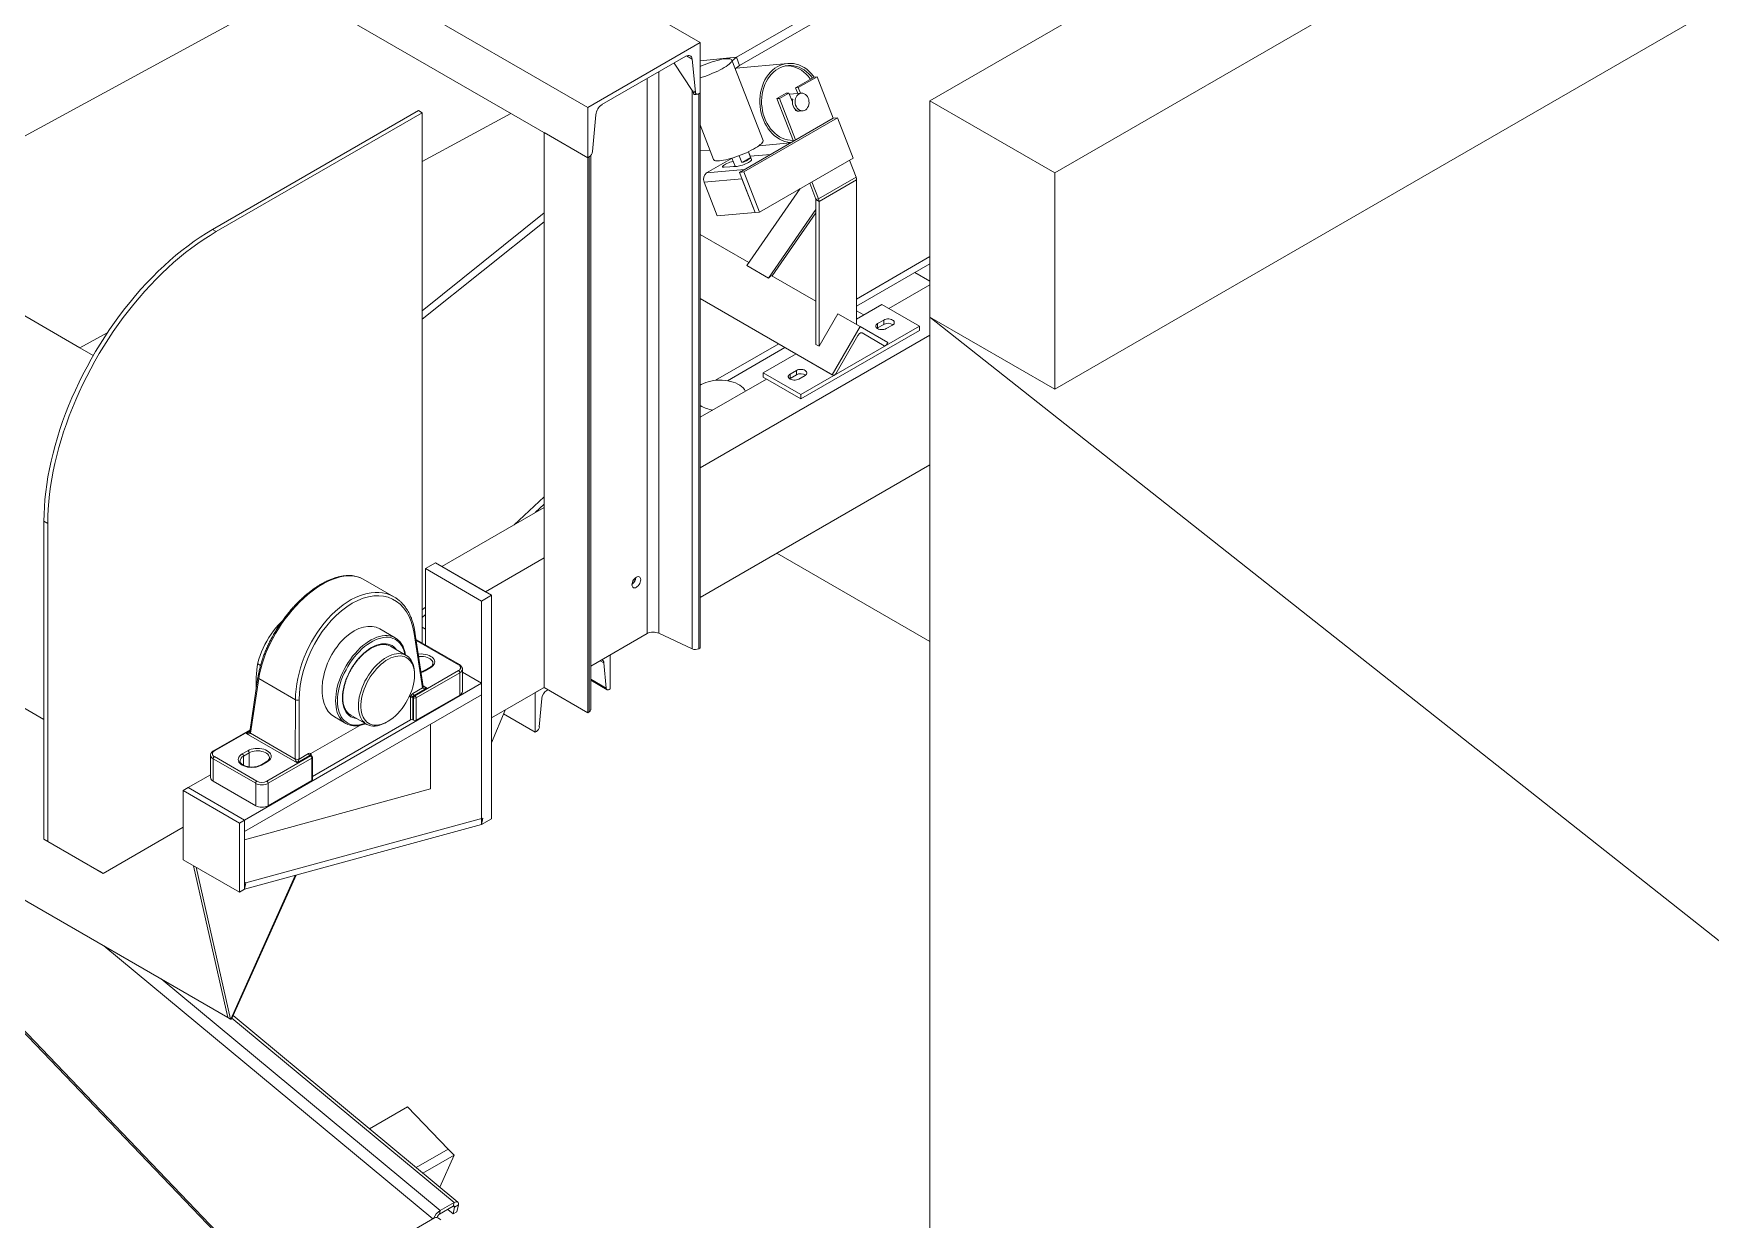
# Model space of a CAD drawing. Header units: millimetres. Extents: x 26816 to 90584, y 11074 to 56542.
# Drawn here: x 68131 to 70030, y 21509 to 22853 of the extents above; entities that cross this region are included whole.
import ezdxf

# ---------------------------------------------------------------- set-up
doc = ezdxf.new("R2010")
doc.units = ezdxf.units.MM
doc.layers.add('MAU_TÍM', color=4, linetype='Continuous', lineweight=25)
doc.layers.add('MAU_XAM', color=8, linetype='Continuous')
doc.layers.add('MAU_XANH', color=5, linetype='Continuous')

msp = doc.modelspace()

# ---------------------------------------------------------------- linework, layer by layer
at = {"layer": 'MAU_TÍM', "linetype": 'Continuous', "lineweight": 0}
for p, q in [((68927.3, 22826.3), (69871, 23371.1)), ((68930.6, 22817), (69871, 23359.9)), ((68062.2, 23318.5), (68886, 22842.9)), ((67935, 23245), (68758.7, 22769.4)), ((67885.4, 23216.4), (68758.7, 22712.3)), ((67939.2, 22638.1), (68427.1, 22903.7)), ((68758.7, 22769.4), (68886, 22842.9)), ((68869.9, 22827.3), (68774.8, 22772.5)), ((68870.6, 22827.7), (68876.9, 22824.1)), ((68886, 22842.9), (68886, 22785.8)), ((68839.2, 22809.6), (68839.2, 22173.6)), ((68856.6, 22819.6), (68877.1, 22788.6)), ((68880.5, 22786.6), (68876.9, 22824.1)), ((68927.3, 22826.3), (68886, 22822.2)), ((68927.3, 22826.2), (68886, 22822.2)), ((68957.2, 22732), (68921.8, 22823.1)), ((68927.3, 22826.2), (68922.2, 22822.1)), ((68925.7, 22813.1), (68930.6, 22817)), ((68985.1, 22819.2), (68926.9, 22814)), ((68927.3, 22826.3), (68930.6, 22817)), ((68930.6, 22817), (68927.3, 22826.2)), ((68930.6, 22817), (68930.6, 22817)), ((68930.6, 22817), (68930.6, 22817)), ((68825.9, 22801.9), (68825.9, 22173.2)), ((68994, 22791.6), (69015.2, 22803.8)), ((68994, 22791.6), (68997.1, 22791.8)), ((68996.5, 22785.1), (68994, 22791.6)), ((68997.1, 22791.8), (69018.3, 22804.1)), ((68999.6, 22785.4), (68997.1, 22791.8)), ((69015.2, 22803.8), (69018.3, 22804.1)), ((69018.3, 22804.1), (69036.6, 22757.1)), ((68877.1, 22788.6), (68877.1, 22155.9)), ((68877.1, 22788.6), (68880.5, 22786.6)), ((68877.9, 22786.7), (68881.7, 22784.6)), ((68886, 22785.8), (68884.4, 22784.8)), ((68884.4, 22784.8), (68884.4, 22156.1)), ((68886, 22785.8), (68886, 22157)), ((68972.8, 22779.3), (68983.4, 22785.4)), ((68972.8, 22779.3), (68975.9, 22779.6)), ((68972.8, 22779.3), (68991.5, 22731.1)), ((68975.9, 22779.6), (68986.5, 22785.7)), ((68975.9, 22779.6), (68994.1, 22732.6)), ((68983.4, 22785.4), (68986.5, 22785.7)), ((68986.5, 22785.7), (68990.4, 22775.6)), ((69000.5, 22785.4), (68987.1, 22784.2)), ((68989.2, 22778.7), (68990.8, 22778.9)), ((68567.1, 22765.8), (68333.8, 22631.1)), ((68571.3, 22763.3), (68338, 22628.6)), ((68571.3, 22763.3), (68567.1, 22765.8)), ((68571.3, 22162.2), (68571.3, 22763.3)), ((68571.3, 22708.1), (68671.5, 22762.6)), ((68758.7, 22712.3), (68758.7, 22769.4)), ((68767.8, 22761.1), (68764.2, 22719.5)), ((69036.6, 22757.1), (68930.5, 22695.8)), ((69041.4, 22757.5), (68935.4, 22696.3)), ((68993.5, 22767.5), (68994.1, 22766)), ((68995.9, 22765.9), (68994.6, 22765.7)), ((68998, 22765.1), (69002.3, 22765.5)), ((69041.4, 22757.5), (69036.6, 22757.1)), ((69059.1, 22711.9), (69041.4, 22757.5)), ((68709.2, 22740.9), (68758.7, 22712.3)), ((68709.2, 22740.9), (68709.2, 22112.1)), ((68886, 22749.5), (68901.2, 22710.3)), ((68760.3, 22713.2), (68758.7, 22712.3)), ((68760.3, 22713.2), (68760.3, 22084.5)), ((68762, 22086.7), (68762, 22714.5)), ((68886, 22720), (68897.1, 22721)), ((68933, 22706.8), (68930, 22714.7)), ((68965.8, 22716.2), (68936.1, 22699.1)), ((68940.6, 22719.1), (68943.1, 22712.6)), ((68944.2, 22710.2), (68940.7, 22719.2)), ((68942.6, 22714.2), (68965.8, 22716.2)), ((68952.5, 22725.9), (68988.2, 22729.1)), ((68758.7, 22712.3), (68758.7, 22083.5)), ((68922.1, 22711.9), (68893.3, 22695.3)), ((68893.3, 22695.3), (68936.1, 22699.1)), ((68913.2, 22701.5), (68925.8, 22702.6)), ((68922, 22712), (68925.5, 22702.9)), ((68935.4, 22696.3), (68930.5, 22695.8)), ((68930.5, 22695.8), (68948.2, 22650.3)), ((68933, 22706.8), (68943.1, 22712.6)), ((68935.4, 22696.3), (68953.1, 22650.7)), ((68953.1, 22650.7), (69059.1, 22711.9)), ((69055, 22709.5), (69062.5, 22690.2)), ((68890.4, 22684.7), (68933.3, 22688.5)), ((68890.4, 22684.7), (68905.3, 22646.4)), ((68933.3, 22688.5), (68948.2, 22650.3)), ((68938.7, 22590.2), (68999.4, 22677.4)), ((69010, 22683.5), (69017, 22665.4)), ((69012.6, 22685), (69020.1, 22665.7)), ((69020.1, 22665.7), (69062.5, 22690.2)), ((69063.1, 22687.4), (69020.6, 22662.9)), ((69063.1, 22687.4), (69063.1, 22523.3)), ((69017, 22665.4), (69020.1, 22665.7)), ((69017.1, 22664.9), (69020.6, 22662.9)), ((69017.1, 22664.9), (69017.1, 22500.9)), ((69020.6, 22662.9), (69020.6, 22498.8)), ((67939.2, 22638.1), (68183.6, 22497.1)), ((68709.2, 22650.1), (68571.3, 22538.8)), ((68571.3, 22529.3), (68709.2, 22639.7)), ((68905.3, 22646.4), (68948.2, 22650.3)), ((68953.1, 22650.7), (68948.2, 22650.3)), ((68963.2, 22576.1), (69017.1, 22653.7)), ((68967.4, 22578.5), (69017.1, 22650)), ((68338, 22628.6), (68333.8, 22631.1)), ((68886, 22625.5), (68941.2, 22593.7)), ((69063.1, 22552.3), (69146.2, 22600.3)), ((68963.2, 22576.1), (68938.7, 22590.2)), ((69063.1, 22544.2), (69146.2, 22592.2)), ((68966.5, 22579.1), (68963.2, 22576.1)), ((68966.5, 22579.1), (69017.1, 22549.9)), ((69146.2, 22568.5), (69099.6, 22541.6)), ((68886, 22552.8), (69035.5, 22466.5)), ((68886, 22552.8), (69036.5, 22465.9)), ((69091.8, 22546.1), (69063.1, 22529.5)), ((69091.8, 22546.1), (69134.2, 22521.6)), ((69020.6, 22498.8), (69041.9, 22535.6)), ((69041.9, 22535.6), (69067, 22521)), ((69093.9, 22528.5), (69086.8, 22524.4)), ((69086.8, 22519.5), (69086.8, 22524.4)), ((69093.9, 22523.6), (69086.8, 22519.5)), ((69093.9, 22523.6), (69093.9, 22528.5)), ((68183.6, 22497.1), (68214.5, 22513.9)), ((69146.2, 22511.4), (68886, 22361.2)), ((69134.2, 22521.6), (68999.9, 22444)), ((68999.9, 22439.1), (69134.2, 22516.7)), ((69035.5, 22466.5), (69067, 22521)), ((69064.5, 22510.9), (69039.5, 22467.6)), ((69067, 22521), (69098.5, 22502.9)), ((69069.4, 22513.9), (69094.5, 22499.4)), ((69094.5, 22499.4), (69069.5, 22513.8)), ((69086.8, 22519.5), (69086.2, 22519.1)), ((69096.7, 22518.7), (69103.8, 22522.8)), ((69134.2, 22516.7), (69134.2, 22521.6)), ((68198.7, 22488.4), (68183.6, 22497.1)), ((68903.4, 22460.2), (68974.9, 22501.5)), ((68916.8, 22459.7), (68982, 22497.4)), ((68994.7, 22490), (68957.4, 22468.5)), ((69017.1, 22500.9), (69020.6, 22498.8)), ((69098.5, 22502.9), (69097.5, 22501.1)), ((68957.4, 22468.5), (68957.4, 22463.6)), ((68957.4, 22468.5), (68999.9, 22444)), ((68994.9, 22471.4), (68987.8, 22467.3)), ((68987.8, 22462.4), (68987.8, 22467.3)), ((68994.9, 22466.5), (68987.8, 22462.4)), ((68994.9, 22466.5), (68994.9, 22471.4)), ((69036.5, 22465.9), (69035.5, 22466.5)), ((68961, 22461.6), (68886, 22418.3)), ((68886, 22454.6), (68887.2, 22455.3)), ((68957.4, 22463.6), (68999.9, 22439.1)), ((68987.8, 22462.4), (68987.2, 22462)), ((68997.7, 22461.6), (69004.8, 22465.7)), ((68999.9, 22444), (68999.9, 22439.1)), ((67627.2, 22373.6), (68142.8, 22075.9)), ((69146.2, 22364.4), (68886, 22214.2)), ((68709.2, 22316.2), (68593.3, 22249.3)), ((68675.2, 22296.6), (68709.2, 22328.3)), ((68699.3, 22310.5), (68709.2, 22319.7)), ((68147.1, 22297.9), (68142.8, 22300.4)), ((68142.8, 22300.4), (68142.8, 21940.3)), ((68147.1, 22297.9), (68147.1, 21937.8)), ((68709.2, 22259.1), (68642.8, 22220.7)), ((68574.9, 22246.9), (68586.2, 22253.4)), ((68574.9, 22246.9), (68638.5, 22210.1)), ((68574.9, 22160.2), (68574.9, 22246.9)), ((68586.2, 22253.4), (68649.8, 22216.6)), ((68593.3, 22249.3), (68642.8, 22220.7)), ((68539.2, 22214.8), (68504.5, 22234.9)), ((68571.3, 22200), (68574.9, 22203.3)), ((68638.5, 22210.1), (68649.8, 22216.6)), ((68638.5, 22210.1), (68638.5, 21957)), ((68649.8, 22216.6), (68649.8, 21963.5)), ((68571.3, 22191.5), (68574.9, 22194.7)), ((67594.1, 22175.4), (68351.1, 21738.4)), ((68540.7, 22168.4), (68523.2, 22178.5)), ((68571.5, 22111.8), (68562.2, 22173.4)), ((68572.3, 22113.3), (68563, 22174.9)), ((68612.4, 22137.9), (68564.5, 22165.5)), ((68613.4, 22138), (68565.3, 22165.7)), ((68571.3, 22180.3), (68574.9, 22178.3)), ((68762, 22136.3), (68825.9, 22173.2)), ((68839.2, 22173.6), (68877.1, 22155.9)), ((68553.2, 22148.5), (68535.2, 22158.9)), ((68784.2, 22149.1), (68784.2, 22110.5)), ((68884.4, 22156.1), (68886, 22157)), ((68385, 22138.8), (68388.1, 22137)), ((68562.5, 22126.2), (68562.5, 22127.9)), ((68562.9, 22102.7), (68612.4, 22131.3)), ((68613.8, 22128.9), (68564.3, 22100.3)), ((68579.9, 22134.9), (68573.5, 22131.2)), ((68580.9, 22134.8), (68574.5, 22131.1)), ((68613.8, 22103.6), (68613.8, 22128.9)), ((68616.7, 22107.6), (68616.7, 22133)), ((68616.7, 22129.6), (68638.5, 22117)), ((68772.8, 22142.5), (68776.9, 22140.2)), ((68779.7, 22111.2), (68776.9, 22140.2)), ((68369.8, 21961.9), (68638.5, 22117)), ((68385.2, 22123.7), (68375.9, 22061.8)), ((68386.1, 22122.2), (68376.8, 22060.4)), ((68383.3, 22110.8), (68383.3, 22124)), ((68386.1, 22122.2), (68427.7, 22098.2)), ((68560.6, 22105.5), (68571.5, 22111.8)), ((68576.4, 22111.5), (68562, 22103.2)), ((68572.2, 22113.9), (68576.4, 22111.5)), ((68638.5, 22117), (68638.5, 22104)), ((68709.2, 22112.1), (68649.8, 22077.8)), ((68699.3, 22106.4), (68709.2, 22112.1)), ((68699.3, 22061.5), (68699.3, 22106.4)), ((68709.2, 22112.1), (68758.7, 22083.5)), ((68713.7, 22109.6), (68712.2, 22108.7)), ((68762, 22121.4), (68779.7, 22111.2)), ((68762, 22120.3), (68780.6, 22109.5)), ((68784.2, 22110.5), (68782.9, 22109.7)), ((68369.8, 21948.8), (68638.5, 22104)), ((68427.5, 22031.1), (68427.7, 22098.2)), ((68431.9, 22098.2), (68431.7, 22031.1)), ((68558.3, 22102.6), (68556.3, 22101.4)), ((68557.9, 22075.4), (68557.9, 22100.7)), ((68561.4, 22100.3), (68560.7, 22100.7)), ((68560.7, 22100.7), (68560.7, 22075.4)), ((68561.4, 22075), (68561.4, 22100.3)), ((68562, 22103.2), (68562.9, 22102.7)), ((68564.3, 22075), (68613.8, 22103.6)), ((68564.3, 22100.3), (68564.3, 22075)), ((68665.1, 22086.6), (68649.8, 22049.3)), ((68706.6, 22099.6), (68703.8, 22067.4)), ((68500.4, 22069.1), (68445.1, 22037.2)), ((68446.8, 22011.2), (68557.9, 22075.4)), ((68471.9, 22078.8), (68484.7, 22071.4)), ((68490, 22081), (68490.2, 22080.9)), ((68490.2, 22080.9), (68508.2, 22070.5)), ((68530.7, 22072.8), (68532.1, 22073.6)), ((68560.7, 22075.4), (68561.4, 22075)), ((68580.5, 22070.5), (68580.5, 21997.2)), ((68663.3, 22082.3), (68699.3, 22061.5)), ((68758.7, 22083.5), (68760.3, 22084.5)), ((68376.3, 22064.3), (68334.9, 22040.4)), ((68376.2, 22063.5), (68335.9, 22040.3)), ((68371.8, 22060.1), (68376, 22062.5)), ((68429.6, 22026.8), (68371.8, 22060.1)), ((68376.8, 22060.4), (68427.5, 22031.1)), ((68700.7, 22062.3), (68699.3, 22061.5)), ((68331.5, 22035.4), (68331.5, 22010.1)), ((68382.6, 22003.6), (68334.5, 22031.3)), ((68334.5, 22031.3), (68334.5, 22006)), ((68335.9, 22033.8), (68384, 22006)), ((68367.3, 22036.8), (68373.7, 22040.5)), ((68375.1, 22038), (68368.8, 22034.4)), ((68368.8, 22034.4), (68368.8, 22024)), ((68375.1, 22038), (68375.1, 22022.1)), ((68395.3, 22006), (68444.8, 22034.6)), ((68446.2, 22032.1), (68396.7, 22003.6)), ((68444, 22035.1), (68429.6, 22026.8)), ((68431.7, 22031.1), (68442.5, 22037.4)), ((68444.8, 22034.6), (68444, 22035.1)), ((68445, 22035.1), (68444.9, 22035.2)), ((68445.8, 22034.7), (68445, 22035.1)), ((68445.5, 22035.8), (68445.5, 22034.8)), ((68446.2, 22006.8), (68446.2, 22032.1)), ((68446.8, 22007.6), (68446.8, 22032.9)), ((68306.2, 21998.7), (68331.5, 22013.3)), ((68394.6, 22027.9), (68388.3, 22024.3)), ((68395.6, 22027.8), (68389.3, 22024.2)), ((68300.5, 21995.4), (68306.2, 21998.7)), ((68300.5, 21917), (68300.5, 21995.4)), ((68300.5, 21995.4), (68364.2, 21958.6)), ((68306.2, 21998.7), (68369.8, 21961.9)), ((68334.5, 22006), (68382.6, 21978.2)), ((68580.5, 21997.2), (68369.8, 21939.6)), ((68382.6, 21978.2), (68382.6, 22003.6)), ((68396.7, 21978.2), (68446.2, 22006.8)), ((68396.7, 22003.6), (68396.7, 21978.2)), ((68210, 21901.5), (68300.5, 21953.7)), ((68364.2, 21958.6), (68369.8, 21961.9)), ((68364.2, 21958.6), (68364.2, 21880.3)), ((68369.8, 21961.9), (68369.8, 21948.8)), ((68369.8, 21961.9), (68369.8, 21883.5)), ((68638.5, 21957), (68369.8, 21883.5)), ((68640, 21964.1), (68371.3, 21890.7)), ((68638.5, 21957), (68640, 21964.1)), ((68638.5, 21957), (68649.8, 21963.5)), ((68147.1, 21937.8), (68142.8, 21940.3)), ((68142.8, 21940.3), (68205.8, 21903.9)), ((68147.1, 21937.8), (68210, 21901.5)), ((68364.2, 21880.3), (68300.5, 21917)), ((68210, 21901.5), (68205.8, 21903.9)), ((68351.2, 21738.2), (68312.3, 21910.2)), ((68354, 21736.5), (68315.1, 21908.6)), ((68427.4, 21899.3), (68354.3, 21736.5)), ((68355.2, 21736.5), (68428.5, 21899.6)), ((68364.2, 21880.3), (68369.8, 21883.5)), ((68369.8, 21891.5), (68371.3, 21890.7)), ((68371.3, 21890.7), (68369.8, 21883.5)), ((68354, 21736.5), (68351.2, 21738.2)), ((68354.3, 21736.5), (68354, 21736.5))]:
    msp.add_line(p, q, dxfattribs=at)
at = {"layer": 'MAU_TÍM', "linetype": 'Continuous', "lineweight": 0, "flags": 128}
for points in [[(68876.9, 22824.1), (68876.7, 22825.4), (68876.2, 22826.5), (68875.5, 22827.4), (68874.6, 22828), (68873.6, 22828.3), (68872.4, 22828.3), (68871.2, 22827.9), (68869.9, 22827.3)], [(68886, 22815.9), (68887.6, 22816.6), (68890.5, 22817.8), (68893.6, 22818.9), (68896.6, 22820), (68899.6, 22821), (68902.6, 22821.9), (68905.4, 22822.7), (68908.1, 22823.3), (68910.6, 22823.9), (68912.9, 22824.3), (68915.1, 22824.5), (68916.9, 22824.6), (68918.5, 22824.6), (68919.8, 22824.4), (68920.8, 22824.1), (68921.5, 22823.6), (68921.9, 22823), (68921.9, 22822.3), (68921.6, 22821.4), (68921, 22820.5), (68920, 22819.5), (68918.8, 22818.3), (68917.2, 22817.1), (68915.4, 22815.9), (68913.3, 22814.6), (68911, 22813.2), (68908.5, 22811.9), (68905.9, 22810.6), (68903.1, 22809.3), (68900.1, 22808), (68897.1, 22806.8), (68894.1, 22805.6), (68891.1, 22804.5), (68888.1, 22803.5), (68886, 22802.9)], [(68973.3, 22815.4), (68970.5, 22813.7), (68967.9, 22811.6), (68965.5, 22809.2), (68963.2, 22806.6), (68961.2, 22803.7), (68959.3, 22800.5), (68957.7, 22797.2), (68956.4, 22793.7), (68955.3, 22790), (68954.4, 22786.2), (68953.9, 22782.4), (68953.6, 22778.4), (68953.6, 22774.5), (68953.9, 22770.5), (68954.4, 22766.5), (68955.2, 22762.7), (68956.3, 22758.9), (68957.6, 22755.2), (68959.2, 22751.7), (68961, 22748.4), (68963.1, 22745.2), (68965.3, 22742.3), (68967.7, 22739.7), (68970.3, 22737.3), (68973.1, 22735.2), (68976, 22733.4), (68978.9, 22731.9), (68982, 22730.8), (68985.1, 22730), (68988.2, 22729.6), (68988.9, 22729.5)], [(68974.2, 22813.2), (68971.5, 22811.4), (68969, 22809.4), (68966.6, 22807.1), (68964.4, 22804.5), (68962.5, 22801.6), (68960.7, 22798.5), (68959.2, 22795.3), (68957.9, 22791.8), (68956.9, 22788.2), (68956.2, 22784.5), (68955.7, 22780.7), (68955.5, 22776.9), (68955.6, 22773), (68956, 22769.2), (68956.6, 22765.4), (68957.5, 22761.6), (68958.7, 22758), (68960.1, 22754.5), (68961.8, 22751.2), (68963.7, 22748.1), (68965.8, 22745.1), (68968.1, 22742.5), (68970.6, 22740.1), (68973.2, 22737.9), (68975.9, 22736.1), (68978.8, 22734.6), (68981.7, 22733.4), (68984.8, 22732.6), (68987.8, 22732.1), (68990.9, 22732), (68991.2, 22732)], [(69015.1, 22803.7), (69014.1, 22805), (69011.8, 22807.8), (69009.2, 22810.3), (69006.6, 22812.6), (69003.8, 22814.5), (69000.8, 22816.2), (68997.8, 22817.5), (68994.7, 22818.4), (68991.6, 22819), (68988.5, 22819.3), (68985.3, 22819.2), (68982.2, 22818.8), (68979.2, 22818), (68976.2, 22816.9), (68973.3, 22815.4)], [(69013.2, 22802.6), (69011.3, 22805), (69009, 22807.6), (69006.4, 22809.8), (69003.7, 22811.8), (69000.9, 22813.5), (68998, 22814.8), (68995, 22815.8), (68992, 22816.5), (68988.9, 22816.8), (68985.9, 22816.8), (68982.8, 22816.4), (68979.9, 22815.6), (68977, 22814.6), (68974.2, 22813.2)], [(69010.9, 22801.3), (69010.4, 22801.9), (69008.2, 22804.7), (69005.9, 22807.2), (69003.3, 22809.5), (69000.6, 22811.4), (68997.8, 22813.1), (68994.9, 22814.4), (68991.9, 22815.4), (68988.9, 22816.1), (68985.9, 22816.4), (68982.8, 22816.4), (68982.4, 22816.4)], [(68884.4, 22784.8), (68883.7, 22784.5), (68883, 22784.3), (68882.4, 22784.3), (68881.8, 22784.5), (68881.3, 22784.8), (68880.9, 22785.3), (68880.7, 22785.9), (68880.5, 22786.6)], [(68995.9, 22765.9), (68994.4, 22766.7), (68993.2, 22767.9), (68992.1, 22769.4), (68991.2, 22771.2), (68990.7, 22773), (68990.4, 22775), (68990.5, 22777), (68990.8, 22778.9)], [(68997.9, 22784.6), (68996.6, 22783.7), (68995.5, 22782.4), (68994.6, 22781), (68993.9, 22779.3), (68993.6, 22777.5), (68993.5, 22775.6), (68993.7, 22773.7), (68994.1, 22771.9), (68994.9, 22770.2), (68995.8, 22768.7), (68997, 22767.4), (68998.3, 22766.4), (68999.8, 22765.8), (69001.3, 22765.5), (69002.8, 22765.6), (69004.2, 22766), (69005.6, 22766.8), (69006.7, 22767.9), (69007.7, 22769.2), (69008.5, 22770.8), (69009, 22772.6), (69009.3, 22774.4), (69009.2, 22776.3), (69008.9, 22778.2), (69008.3, 22780), (69007.4, 22781.6), (69006.4, 22783), (69005.1, 22784.1), (69003.7, 22784.9), (69002.2, 22785.4), (69000.7, 22785.5), (68999.3, 22785.2), (68997.9, 22784.6)], [(68957.2, 22732), (68957.2, 22731.9), (68957.2, 22731.2), (68956.9, 22730.3), (68956.3, 22729.4), (68955.4, 22728.3), (68954.1, 22727.2), (68952.6, 22726), (68950.8, 22724.7), (68948.7, 22723.4), (68946.4, 22722.1), (68943.9, 22720.8), (68941.2, 22719.4), (68938.4, 22718.1), (68935.5, 22716.9), (68932.5, 22715.6), (68929.5, 22714.5), (68926.4, 22713.4), (68923.4, 22712.4), (68920.5, 22711.5), (68917.7, 22710.7), (68915, 22710.1), (68912.4, 22709.5), (68910.1, 22709.1), (68908, 22708.9)], [(68908, 22708.9), (68906.1, 22708.8), (68904.5, 22708.8), (68903.2, 22709), (68902.2, 22709.3), (68901.6, 22709.8), (68901.2, 22710.3)], [(68923.4, 22708.4), (68923.1, 22708.3), (68921.5, 22707.9), (68919.7, 22707.3), (68918, 22706.6), (68916.3, 22705.9), (68914.7, 22705.1), (68913.4, 22704.3), (68912.3, 22703.6), (68911.6, 22702.9), (68911.2, 22702.4), (68911.2, 22701.9), (68911.5, 22701.6), (68912.2, 22701.5), (68913.2, 22701.5)], [(68925.5, 22703), (68925.2, 22702.9), (68923.8, 22702.5)], [(68927.8, 22702.5), (68926.8, 22702.4), (68926, 22702.6), (68925.6, 22702.8), (68925.5, 22702.9)], [(68944.2, 22710.2), (68944.2, 22710.1), (68944.1, 22709.6), (68943.7, 22709.1), (68943, 22708.4), (68941.9, 22707.7), (68940.6, 22706.9), (68939.1, 22706.1), (68937.5, 22705.4), (68935.7, 22704.6), (68934, 22704), (68932.2, 22703.4), (68930.6, 22703), (68929.1, 22702.7), (68927.8, 22702.5)], [(68943.1, 22712.6), (68942.8, 22712), (68942.2, 22711.4), (68941.2, 22710.6), (68939.9, 22709.8), (68938.4, 22709), (68936.7, 22708.2), (68934.9, 22707.5), (68933, 22706.8)], [(68333.8, 22631.1), (68326.8, 22626.9), (68319.8, 22622.4), (68312.9, 22617.7), (68306, 22612.7), (68299.1, 22607.4), (68292.2, 22601.8), (68285.5, 22596), (68278.8, 22590), (68272.1, 22583.7), (68265.6, 22577.1), (68259.1, 22570.4), (68252.7, 22563.4), (68246.5, 22556.3), (68240.3, 22548.9), (68234.3, 22541.4), (68228.4, 22533.6), (68222.7, 22525.8), (68217.1, 22517.7), (68211.6, 22509.6), (68206.4, 22501.2), (68201.2, 22492.8), (68196.3, 22484.3), (68191.6, 22475.6), (68187, 22466.9), (68182.6, 22458.1), (68178.5, 22449.2), (68174.5, 22440.3), (68170.8, 22431.4), (68167.3, 22422.4), (68164, 22413.4), (68160.9, 22404.4), (68158, 22395.4), (68155.4, 22386.4), (68153.1, 22377.5), (68150.9, 22368.6), (68149, 22359.7), (68147.4, 22350.9), (68146, 22342.3), (68144.9, 22333.7), (68144, 22325.2), (68143.4, 22316.8), (68143, 22308.5), (68142.8, 22300.4)], [(68338, 22628.6), (68331, 22624.4), (68324.1, 22620), (68317.1, 22615.2), (68310.2, 22610.2), (68303.3, 22604.9), (68296.5, 22599.4), (68289.7, 22593.6), (68283, 22587.5), (68276.4, 22581.2), (68269.8, 22574.7), (68263.3, 22567.9), (68257, 22561), (68250.7, 22553.8), (68244.6, 22546.5), (68238.5, 22538.9), (68232.7, 22531.2), (68226.9, 22523.3), (68221.3, 22515.3), (68215.9, 22507.1), (68210.6, 22498.8), (68205.5, 22490.4), (68200.6, 22481.8), (68195.8, 22473.2), (68191.3, 22464.5), (68186.9, 22455.7), (68182.7, 22446.8), (68178.8, 22437.9), (68175, 22428.9), (68171.5, 22419.9), (68168.2, 22410.9), (68165.1, 22401.9), (68162.3, 22392.9), (68159.7, 22384), (68157.3, 22375), (68155.2, 22366.1), (68153.3, 22357.3), (68151.7, 22348.5), (68150.3, 22339.8), (68149.1, 22331.2), (68148.2, 22322.7), (68147.6, 22314.3), (68147.2, 22306.1), (68147.1, 22297.9)], [(69086.8, 22524.4), (69085.9, 22523.7), (69085.2, 22522.9), (69084.8, 22522), (69084.8, 22521.1), (69085.2, 22520.2), (69085.9, 22519.4), (69086.8, 22518.7), (69088.1, 22518.2), (69089.5, 22517.8), (69091, 22517.6), (69092.6, 22517.6), (69094.1, 22517.8), (69095.5, 22518.2), (69096.7, 22518.7)], [(69103.8, 22522.8), (69104.8, 22523.5), (69105.5, 22524.3), (69105.8, 22525.2), (69105.8, 22526.1), (69105.5, 22527), (69104.8, 22527.8), (69103.8, 22528.5), (69102.6, 22529.1), (69101.2, 22529.5), (69099.6, 22529.7), (69098.1, 22529.7), (69096.5, 22529.5), (69095.1, 22529.1), (69093.9, 22528.5)], [(69069.5, 22513.8), (69069, 22514), (69068.4, 22514), (69067.7, 22513.9), (69067, 22513.6), (69066.3, 22513.1), (69065.7, 22512.5), (69065.1, 22511.8), (69064.5, 22510.9)], [(69097.5, 22501.1), (69097.2, 22500.6), (69096.8, 22500.2), (69096.4, 22499.8), (69096, 22499.5), (69095.6, 22499.3), (69095.2, 22499.3), (69094.9, 22499.3), (69094.5, 22499.4)], [(68987.8, 22467.3), (68986.9, 22466.6), (68986.2, 22465.8), (68985.8, 22464.9), (68985.8, 22464), (68986.2, 22463.1), (68986.9, 22462.3), (68987.8, 22461.6), (68989.1, 22461), (68990.5, 22460.6), (68992, 22460.4), (68993.6, 22460.4), (68995.1, 22460.6), (68996.5, 22461), (68997.7, 22461.6)], [(69004.8, 22465.7), (69005.8, 22466.4), (69006.5, 22467.2), (69006.8, 22468.1), (69006.8, 22469), (69006.5, 22469.8), (69005.8, 22470.7), (69004.8, 22471.4), (69003.6, 22471.9), (69002.2, 22472.3), (69000.6, 22472.5), (68999.1, 22472.5), (68997.5, 22472.3), (68996.1, 22471.9), (68994.9, 22471.4)], [(69039.5, 22467.6), (69039.2, 22467.1), (69038.8, 22466.7), (69038.4, 22466.3), (69038, 22466.1), (69037.6, 22465.9), (69037.2, 22465.8), (69036.9, 22465.8), (69036.5, 22465.9)], [(68887.2, 22455.3), (68889.6, 22456.6), (68892.3, 22457.7), (68895.1, 22458.6), (68898.1, 22459.4), (68901.2, 22459.9), (68904.4, 22460.3), (68907.6, 22460.4), (68910.9, 22460.4), (68914.1, 22460.1), (68917.2, 22459.7), (68920.3, 22459), (68923.2, 22458.2), (68925.9, 22457.2), (68928.5, 22456), (68930.8, 22454.7), (68932.8, 22453.2), (68934.5, 22451.6), (68936, 22449.9), (68937.1, 22448.2), (68937.3, 22447.9)], [(68818.6, 22234.3), (68818.5, 22235.5), (68818.1, 22236.5), (68817.5, 22237.2), (68816.8, 22237.7), (68815.8, 22237.8), (68814.8, 22237.7), (68813.7, 22237.2), (68812.6, 22236.4), (68811.5, 22235.4), (68810.6, 22234.1), (68809.8, 22232.8), (68809.2, 22231.4), (68808.8, 22229.9), (68808.7, 22228.6), (68808.8, 22227.4), (68809.2, 22226.4), (68809.8, 22225.7), (68810.6, 22225.2), (68811.5, 22225.1), (68812.6, 22225.2), (68813.7, 22225.7), (68814.8, 22226.5), (68815.8, 22227.5), (68816.8, 22228.8), (68817.5, 22230.1), (68818.1, 22231.5), (68818.5, 22233), (68818.6, 22234.3)], [(68383.3, 22124), (68383.4, 22127.8), (68383.8, 22131.7), (68384.4, 22135.8), (68385.2, 22139.9), (68386.3, 22144.1), (68387.7, 22148.3), (68389.2, 22152.5), (68391, 22156.6), (68393, 22160.7), (68395.1, 22164.8), (68397.5, 22168.8), (68400, 22172.6), (68402.6, 22176.3), (68405.4, 22179.8), (68408.3, 22183.2), (68411.3, 22186.3), (68412.9, 22187.8)], [(68473.1, 22097), (68473.2, 22100.7), (68473.6, 22104.6), (68474.2, 22108.5), (68475, 22112.5), (68476.2, 22116.5), (68477.5, 22120.6), (68479, 22124.7), (68480.8, 22128.7), (68482.8, 22132.7), (68484.9, 22136.6), (68487.3, 22140.3), (68489.8, 22144), (68492.4, 22147.5), (68495.2, 22150.8), (68498.1, 22154), (68501, 22156.9), (68504.1, 22159.6), (68507.2, 22162), (68510.3, 22164.2), (68513.4, 22166.1), (68516.6, 22167.7), (68519.7, 22169), (68522.8, 22170), (68525.8, 22170.6), (68528.7, 22171), (68531.5, 22171), (68534.2, 22170.7), (68535.6, 22170.4)], [(68551.6, 22149.4), (68551.1, 22151.5), (68550.3, 22154.5), (68549.2, 22157.2), (68547.8, 22159.7), (68546.3, 22161.9), (68544.5, 22163.8), (68542.6, 22165.5), (68540.4, 22166.8), (68538.1, 22167.8), (68535.6, 22168.6), (68533, 22169), (68530.2, 22169), (68527.4, 22168.8), (68524.4, 22168.2), (68521.4, 22167.3), (68518.4, 22166.1), (68515.3, 22164.6), (68512.2, 22162.9), (68509.1, 22160.8), (68506, 22158.4), (68503, 22155.8), (68500.1, 22153), (68497.2, 22150), (68494.5, 22146.7), (68491.8, 22143.3), (68489.3, 22139.7), (68487, 22136), (68484.9, 22132.1), (68482.9, 22128.2), (68481.1, 22124.3), (68479.6, 22120.3), (68478.3, 22116.3), (68477.2, 22112.3), (68476.3, 22108.3), (68475.7, 22104.5), (68475.3, 22100.7), (68475.2, 22097)], [(68480.8, 22100.3), (68481, 22103.7), (68481.3, 22107.2), (68482, 22110.8), (68482.8, 22114.4), (68483.9, 22118.1), (68485.2, 22121.8), (68486.8, 22125.5), (68488.5, 22129.2), (68490.5, 22132.7), (68492.6, 22136.2), (68494.9, 22139.5), (68497.3, 22142.7), (68499.8, 22145.7), (68502.5, 22148.5), (68505.2, 22151.1), (68508, 22153.4), (68510.9, 22155.5), (68513.7, 22157.3), (68516.6, 22158.8), (68519.4, 22160), (68522.2, 22160.9), (68525, 22161.5), (68527.6, 22161.7), (68530.2, 22161.7), (68532.6, 22161.3), (68534.9, 22160.6), (68537, 22159.6), (68538.9, 22158.2), (68540.7, 22156.6), (68542.1, 22154.9)], [(68530.7, 22072.8), (68528.8, 22071.7), (68526, 22070.4), (68523.2, 22069.5), (68520.5, 22068.8), (68517.9, 22068.5), (68515.4, 22068.4), (68512.9, 22068.7), (68510.7, 22069.4), (68508.6, 22070.3), (68506.6, 22071.5), (68504.9, 22073.1), (68503.3, 22074.9), (68502, 22077), (68500.9, 22079.4), (68500, 22081.9), (68499.4, 22084.7), (68499, 22087.7), (68498.9, 22090.9), (68499, 22094.2), (68499.3, 22097.6), (68499.9, 22101.2), (68500.8, 22104.8), (68501.9, 22108.4), (68503.2, 22112), (68504.7, 22115.6), (68506.4, 22119.2), (68508.3, 22122.7), (68510.4, 22126.1), (68512.6, 22129.3), (68515, 22132.4), (68517.5, 22135.4), (68520.1, 22138.1), (68522.8, 22140.6), (68525.6, 22142.8), (68528.4, 22144.8), (68531.2, 22146.5), (68534, 22148), (68536.8, 22149.1), (68539.5, 22149.9), (68542.2, 22150.4), (68544.8, 22150.6), (68547.2, 22150.4), (68549.6, 22150), (68551.8, 22149.2), (68553.8, 22148.1), (68555.6, 22146.7), (68557.3, 22145), (68558.7, 22143.1), (68559.9, 22140.8), (68560.9, 22138.4), (68561.7, 22135.7), (68562.2, 22132.8), (68562.5, 22129.7), (68562.5, 22127.9)], [(68540.9, 22080.1), (68543.5, 22082.7), (68546, 22085.5), (68548.4, 22088.5), (68550.7, 22091.6), (68552.8, 22094.9), (68554.7, 22098.3), (68556.5, 22101.8), (68558, 22105.3), (68559.4, 22108.9), (68560.5, 22112.5), (68561.4, 22116), (68562, 22119.5), (68562.4, 22122.9), (68562.5, 22126.1), (68562.4, 22129.3), (68562, 22132.2), (68561.4, 22135), (68560.5, 22137.5), (68559.4, 22139.8), (68558.1, 22141.9), (68556.6, 22143.6), (68554.8, 22145.1), (68552.9, 22146.3), (68550.8, 22147.2), (68548.6, 22147.7), (68546.2, 22147.9), (68543.6, 22147.8), (68541, 22147.4), (68538.4, 22146.6), (68535.6, 22145.6), (68532.9, 22144.2), (68530.1, 22142.6), (68527.4, 22140.6), (68524.6, 22138.4), (68522, 22135.9), (68519.4, 22133.3), (68517, 22130.4), (68514.6, 22127.3), (68512.4, 22124.1), (68510.4, 22120.8), (68508.6, 22117.3), (68506.9, 22113.8), (68505.5, 22110.2), (68504.2, 22106.7), (68503.3, 22103.1), (68502.5, 22099.6), (68502, 22096.2), (68501.7, 22092.8), (68501.7, 22089.6), (68502, 22086.6), (68502.5, 22083.7), (68503.2, 22081.1), (68504.2, 22078.6), (68505.4, 22076.5), (68506.8, 22074.6), (68508.5, 22072.9), (68510.3, 22071.6), (68512.3, 22070.6), (68514.5, 22069.9), (68516.8, 22069.5), (68519.3, 22069.4), (68521.9, 22069.7), (68524.5, 22070.3), (68527.2, 22071.2), (68530, 22072.4), (68532.7, 22073.9), (68535.5, 22075.7), (68538.2, 22077.8), (68540.9, 22080.1)], [(68566.8, 22149.9), (68567.5, 22150), (68569.9, 22150.1), (68572.4, 22150), (68574.7, 22149.6), (68577, 22149.1), (68579, 22148.4), (68580.9, 22147.4), (68582.5, 22146.4), (68583.7, 22145.2), (68584.7, 22143.9), (68585.2, 22142.5), (68585.4, 22141.1), (68585.2, 22139.7), (68584.7, 22138.4), (68583.7, 22137.1), (68582.5, 22135.9), (68580.9, 22134.8)], [(68583.4, 22139.5), (68583.4, 22139.8), (68583.1, 22141.1), (68582.5, 22142.3), (68581.5, 22143.5), (68580.2, 22144.5), (68578.7, 22145.4), (68576.8, 22146.2), (68574.8, 22146.7), (68572.7, 22147.1), (68570.5, 22147.3), (68568.3, 22147.2), (68567.2, 22147.1)], [(68782.9, 22109.7), (68782.3, 22109.4), (68781.7, 22109.3), (68781.2, 22109.3), (68780.7, 22109.4), (68780.3, 22109.7), (68780, 22110.1), (68779.8, 22110.6), (68779.7, 22111.2)], [(68480.3, 22074.9), (68479, 22076.3), (68477.5, 22078.6), (68476.2, 22081.1), (68475, 22083.9), (68474.2, 22086.9), (68473.6, 22090.1), (68473.2, 22093.5), (68473.1, 22097)], [(68475.2, 22097), (68475.3, 22093.5), (68475.7, 22090.2), (68476.3, 22087), (68477.2, 22084.1), (68478.3, 22081.4), (68479.6, 22078.9), (68481.1, 22076.7), (68482.9, 22074.8), (68484.9, 22073.1), (68487, 22071.8), (68489.3, 22070.7), (68491.8, 22070), (68494.5, 22069.6), (68497.2, 22069.5), (68500.1, 22069.8), (68503, 22070.4), (68506, 22071.2), (68506.6, 22071.4)], [(68497.1, 22076.9), (68494.9, 22077.3), (68492.6, 22078), (68490.5, 22079), (68488.5, 22080.3), (68486.8, 22082), (68485.2, 22083.9), (68483.9, 22086), (68482.8, 22088.5), (68482, 22091.1), (68481.3, 22094), (68481, 22097.1), (68480.8, 22100.3)], [(68389.3, 22024.2), (68387.4, 22023.3), (68385.3, 22022.5), (68383.1, 22022), (68380.7, 22021.7), (68378.3, 22021.5), (68375.9, 22021.7), (68373.5, 22022), (68371.3, 22022.5), (68369.2, 22023.3), (68367.3, 22024.2), (68365.8, 22025.2), (68364.5, 22026.4), (68363.6, 22027.7), (68363, 22029.1), (68362.8, 22030.5), (68363, 22031.9), (68363.6, 22033.3), (68364.5, 22034.6), (68365.8, 22035.8), (68367.3, 22036.8)], [(68373.7, 22040.5), (68375.6, 22041.4), (68377.6, 22042.1), (68379.9, 22042.7), (68382.2, 22043), (68384.7, 22043.1), (68387.1, 22043), (68389.5, 22042.7), (68391.7, 22042.1), (68393.8, 22041.4), (68395.6, 22040.5), (68397.2, 22039.4), (68398.5, 22038.2), (68399.4, 22036.9), (68400, 22035.6), (68400.2, 22034.2), (68400, 22032.8), (68399.4, 22031.4), (68398.5, 22030.1), (68397.2, 22028.9), (68395.6, 22027.8)], [(68398.2, 22032.5), (68398.2, 22032.9), (68397.9, 22034.1), (68397.2, 22035.4), (68396.3, 22036.5), (68395, 22037.6), (68393.4, 22038.5), (68391.6, 22039.2), (68389.6, 22039.8), (68387.4, 22040.2), (68385.2, 22040.3), (68383, 22040.3), (68380.8, 22040), (68378.7, 22039.5), (68376.8, 22038.9), (68375.1, 22038)], [(68354.3, 21736.5), (68354.8, 21736.4), (68355.1, 21736.4), (68355.2, 21736.4), (68355.2, 21736.5)]]:
    msp.add_lwpolyline(points, dxfattribs=at)
at = {"layer": 'MAU_TÍM', "linetype": 'Continuous', "lineweight": 0}
for centre, radius, start, end in [((68783.3, 22759.4), 15.6, 122.8288, 173.7047), ((68880.5, 22792.4), 8.53, 257.8313, 297.2255), ((68997.4, 22771.7), 6.59, 239.8211, 274.7066), ((68755.7, 22720.4), 8.56, 302.8288, 353.7047), ((68898.4, 22688.2), 8.69, 126.0232, 203.9762), ((69055.3, 22687.2), 7.81, 1.1082, 22.0212), ((69015.8, 22664.9), 1.3, 1.1082, 22.0212), ((69012.8, 22662.8), 7.81, 1.1082, 22.0212), ((69098.8, 22514.4), 10.4, 57.5405, 118.0343), ((68999.8, 22457.2), 10.4, 57.5228, 118.036), ((68905.3, 22462.6), 36.5, 238.1534, 261.9074), ((68802.3, 22238), 11, 306.3309, 353.6745), ((68802.2, 22238.1), 11, 307.2638, 352.9613), ((68531.1, 22151.9), 19, 43.3971, 76.5948), ((68561.5, 22174.8), 1.55, 296.7427, 2.6416), ((68564.9, 22164.9), 0.949, 64.8474, 118.0183), ((68833, 22159.3), 15.6, 66.299, 117.1668), ((68773.6, 22140.3), 3.34, 358.4521, 74.2145), ((68880.5, 22163.7), 8.56, 246.299, 297.1668), ((68565.3, 22147.7), 19, 284.191, 299.2258), ((68573.9, 22130.3), 1.01, 54.3944, 114.1693), ((68580.3, 22134), 1.01, 54.3824, 114.3071), ((68612.9, 22137), 1.01, 65.7076, 125.6163), ((68611.1, 22134.6), 3.49, 290.7834, 69.2166), ((68610.7, 22128.7), 3.07, 2.6055, 57.3945), ((68611.8, 22133.4), 4.91, 293.6394, 355.6117), ((68386.8, 22123.6), 1.59, 178.5961, 242.4446), ((68563.7, 22105.8), 3.11, 185.6066, 237.2032), ((68570.8, 22113.2), 1.55, 296.7381, 2.6827), ((68570.8, 22113.2), 1.55, 296.6865, 2.7037), ((68611.7, 22108.1), 5.03, 294.3747, 354.3052), ((68719, 22098.3), 12.5, 122.8288, 173.7047), ((68429.8, 22103.3), 5.51, 247.3208, 292.4288), ((68563.1, 22100.6), 5.21, 157.9788, 178.8918), ((68559.3, 22098), 3.07, 62.6097, 117.3903), ((68563.4, 22100.7), 2.63, 157.0831, 178.8111), ((68564.5, 22100.2), 3.07, 122.6055, 177.3945), ((68562.9, 22103), 3.07, 242.6097, 297.3903), ((68561.2, 22100.2), 3.07, 2.6055, 57.3945), ((68759.3, 22086.9), 2.67, 293.1668, 355.5131), ((68494.2, 22087.9), 19, 223.2016, 256.3468), ((68559.3, 22072.7), 3.07, 62.6097, 117.3903), ((68562.9, 22077.7), 3.07, 242.6097, 297.3903), ((68696.9, 22068.2), 7, 302.8288, 353.7047), ((68377.5, 22061.8), 1.59, 178.5561, 242.4488), ((68377.5, 22061.8), 1.6, 178.5417, 242.2083), ((68336.6, 22035.9), 5.05, 186.3183, 245.5708), ((68337.1, 22037), 3.49, 110.7834, 249.2166), ((68337.5, 22031.2), 3.07, 122.6055, 177.3945), ((68335.3, 22039.5), 0.959, 52.7464, 115.9586), ((68371.5, 22028.3), 6.67, 113.7825, 174.8833), ((68365.7, 22034.2), 3.07, 2.6055, 57.3945), ((68372.1, 22037.9), 3.07, 2.6055, 57.3945), ((68429.6, 22036.2), 5.51, 247.3208, 292.4288), ((68429.6, 22036.2), 5.53, 247.5538, 292.4462), ((68445.6, 22037.7), 3.11, 185.6066, 237.2032), ((68445.4, 22033.8), 1.01, 65.6929, 125.6176), ((68443.1, 22032), 3.07, 2.6055, 57.3945), ((68446, 22034.8), 1.09, 115.6003, 161.2439), ((68443, 22035.9), 2.45, 357.6485, 32.3492), ((68444.8, 22032.9), 2, 0, 60.0027), ((68445.8, 22033), 1.01, 294.3747, 354.3052), ((68388.7, 22023.3), 1.01, 54.3944, 114.1693), ((68395, 22027), 1.01, 54.3824, 114.3071), ((68336.5, 22010.6), 5.03, 185.6948, 245.6253), ((68385.6, 22003.4), 3.07, 122.6055, 177.3945), ((68389.6, 22017.2), 15.4, 242.6097, 297.3903), ((68389.6, 22016.9), 12.3, 242.6097, 297.3903), ((68393.6, 22003.4), 3.07, 2.6055, 57.3945), ((68445.8, 22007.7), 1.01, 294.3747, 354.3052), ((68389.6, 21991.9), 15.4, 242.6097, 297.3903)]:
    msp.add_arc(centre, radius, start, end, dxfattribs=at)
for centre, major_axis, ratio, start_param, end_param in [((68880.5, 22748.6), (-4.1, 40.5), 0.089538, 5.768561, 6.11394), ((68452.8, 22154.4), (53.2, 79.5), 0.528133, 0.107038, 2.302472), ((68495.4, 22129.9), (41.3, 86.3), 0.62266, 0.043073, 2.219107), ((68497.5, 22128.8), (39.7, 83.7), 0.624038, 5.535928, 8.500462), ((68452.8, 22154.4), (53.2, 79.5), 0.528133, 0.034888, 0.107038), ((68495.4, 22129.9), (41.3, 86.3), 0.62266, 6.149486, 6.326258), ((68497.5, 22128.6), (24.1, 50.7), 0.624038, 6.232878, 9.374471), ((68560.9, 22102.1), (1.72, 3.62), 0.624038, 0.73501, 1.732515), ((68572.9, 22111.1), (-1.27, 1.57), 0.44027, 0.800179, 0.803806), ((68576.4, 22113.2), (4.93, 1.36), 0.30888, 3.145235, 4.627502), ((68576.4, 22113.2), (4.93, -1.36), 0.30888, 3.99986, 4.797276), ((68560.9, 22102.1), (1.72, 3.62), 0.624038, 1.732515, 1.739334), ((68562.3, 22101.4), (0.69, 1.9), 0.664011, 0.667509, 1.690004), ((68371.8, 22061.7), (4.93, 1.36), 0.30888, 4.627502, 5.447061), ((68371.8, 22061.7), (4.93, -1.36), 0.30888, 4.797276, 6.279543), ((68373.3, 22062.8), (-2.13, 4.54), 0.625912, 3.89138, 3.895007), ((68431, 22029.4), (-2.13, 4.54), 0.625912, 0.923218, 0.926846), ((68429.6, 22028.4), (-1.97, 3.26), 0.238844, 0.464032, 1.946299), ((68429.6, 22028.4), (1.97, 3.26), 0.238844, 4.336887, 5.819154), ((68433.1, 22030.4), (-0.56, 1.95), 0.683797, 1.038057, 1.041684), ((68442.8, 22034), (1.72, 3.62), 0.624038, 6.02069, 7.018195), ((68444.2, 22033.3), (0.69, 1.9), 0.664011, 6.158179, 6.950694), ((68442.8, 22034), (1.72, 3.62), 0.624038, 6.013871, 6.02069)]:
    msp.add_ellipse(centre, major_axis=major_axis, ratio=ratio, start_param=start_param, end_param=end_param, dxfattribs=at)
for points, knots in [([(68501, 22236.6), (68501, 22236.6), (68500, 22237.1), (68498, 22237.7), (68495, 22238.4), (68491.8, 22238.9), (68488.5, 22239.1), (68485.1, 22239), (68481.5, 22238.6), (68477.9, 22237.9), (68474.2, 22237), (68470.4, 22235.7), (68466.5, 22234.2), (68462.6, 22232.4), (68458.7, 22230.4), (68454.8, 22228.1), (68450.8, 22225.6), (68446.9, 22222.9), (68443, 22219.9), (68439.1, 22216.7), (68435.3, 22213.3), (68431.5, 22209.7), (68427.8, 22205.9), (68424.2, 22202), (68420.7, 22197.9), (68417.3, 22193.6), (68414, 22189.3), (68410.8, 22184.8), (68407.8, 22180.2), (68404.9, 22175.6), (68402.2, 22170.9), (68399.6, 22166.1), (68397.2, 22161.3), (68395, 22156.4), (68392.9, 22151.6), (68391.1, 22146.7), (68389.5, 22141.9), (68388.1, 22137.1), (68386.9, 22132.4), (68385.9, 22127.9), (68385.4, 22125), (68385.2, 22123.7)], [0, 0, 0, 0, 0.000307, 0.025834, 0.051459, 0.077225, 0.103152, 0.129239, 0.155469, 0.181813, 0.208242, 0.234725, 0.26124, 0.287767, 0.314291, 0.340804, 0.367304, 0.393789, 0.420258, 0.446714, 0.473158, 0.499593, 0.526021, 0.552444, 0.578866, 0.605288, 0.631712, 0.65814, 0.684574, 0.711017, 0.73747, 0.763935, 0.790413, 0.816907, 0.843418, 0.869947, 0.896496, 0.923067, 0.949659, 0.976275, 1, 1, 1, 1]), ([(68563, 22174.9), (68562.9, 22175.7), (68562.5, 22178), (68561.8, 22181.6), (68560.6, 22185.8), (68559.3, 22189.9), (68557.7, 22193.7), (68555.9, 22197.3), (68553.9, 22200.6), (68551.7, 22203.8), (68549.3, 22206.7), (68546.7, 22209.3), (68544.9, 22211), (68543.8, 22211.8), (68543.7, 22211.8)], [0, 0, 0, 0, 0.050096, 0.144778, 0.239444, 0.33403, 0.428493, 0.522784, 0.616852, 0.710643, 0.804118, 0.897248, 0.990033, 1, 1, 1, 1]), ([(68552.2, 22149), (68552.1, 22149.9), (68551.8, 22151.7), (68551, 22154.4), (68550.1, 22157.2), (68548.9, 22159.8), (68547.4, 22162.1), (68546.2, 22163.8), (68545.4, 22164.6), (68545.2, 22164.8)], [0, 0, 0, 0, 0.125546, 0.290123, 0.454453, 0.618357, 0.781636, 0.944117, 1, 1, 1, 1]), ([(68565.3, 22165.7), (68565, 22165.9), (68564.7, 22166), (68564.4, 22166.1), (68564.4, 22166.2)], [0, 0, 0, 0, 0.847635, 1, 1, 1, 1]), ([(68490, 22081.1), (68489.8, 22081.2), (68488.9, 22081.7), (68487.6, 22082.7), (68486.1, 22084.3), (68484.8, 22086.1), (68483.7, 22088.2), (68482.8, 22090.5), (68482.1, 22093), (68481.6, 22095.6), (68481.3, 22098.3), (68481.3, 22100.6), (68481.3, 22103), (68481.5, 22105.7), (68481.9, 22108.9), (68482.6, 22112.3), (68483.5, 22115.7), (68484.5, 22119.1), (68485.8, 22122.6), (68487.3, 22126), (68488.9, 22129.4), (68490.7, 22132.7), (68492.7, 22135.9), (68494.8, 22139), (68497, 22142), (68499.4, 22144.8), (68501.8, 22147.4), (68504.3, 22149.9), (68506.9, 22152.1), (68509.5, 22154.1), (68512.1, 22155.9), (68514.8, 22157.4), (68517.4, 22158.6), (68519.9, 22159.6), (68522.5, 22160.3), (68524.9, 22160.7), (68527.2, 22160.9), (68529.5, 22160.8), (68531.6, 22160.4), (68533.5, 22159.8), (68534.6, 22159.1), (68535.1, 22158.9)], [0, 0, 0, 0, 0.01029, 0.037762, 0.065143, 0.092317, 0.119253, 0.145986, 0.172571, 0.199066, 0.225513, 0.247084, 0.260936, 0.287357, 0.313797, 0.340253, 0.366726, 0.393215, 0.419719, 0.446234, 0.472758, 0.499287, 0.525817, 0.552345, 0.578867, 0.605379, 0.631877, 0.658359, 0.684821, 0.711262, 0.73768, 0.764076, 0.790456, 0.81683, 0.843211, 0.869625, 0.896114, 0.92273, 0.949537, 0.976581, 1, 1, 1, 1]), ([(68573.5, 22131.2), (68573.3, 22131.1), (68572.6, 22130.7), (68571.4, 22130.2), (68570.3, 22129.9), (68569.9, 22129.7)], [0, 0, 0, 0, 0.227528, 0.66506, 1, 1, 1, 1]), ([(68583.4, 22139.5), (68583.4, 22139.4), (68583.4, 22139), (68583.2, 22138.3), (68582.8, 22137.4), (68582, 22136.5), (68581.1, 22135.6), (68580.3, 22135.1), (68579.9, 22134.9)], [0, 0, 0, 0, 0.070771, 0.271909, 0.457144, 0.654833, 0.844244, 1, 1, 1, 1]), ([(68616.7, 22133), (68616.7, 22133.3), (68616.6, 22134.1), (68616.2, 22135.2), (68615.5, 22136.2), (68614.6, 22137.2), (68613.8, 22137.7), (68613.4, 22138)], [0, 0, 0, 0, 0.1658851, 0.3655198, 0.5678387, 0.7788687, 1, 1, 1, 1]), ([(68572.9, 22112.9), (68572.9, 22112.9), (68572.6, 22113), (68572.4, 22113.2), (68572.4, 22113.3), (68572.4, 22113.3)], [0, 0, 0, 0, 0.23917, 0.749679, 1, 1, 1, 1]), ([(68558.3, 22102.6), (68558.3, 22102.6), (68558.3, 22102.6), (68558.3, 22102.6), (68558.4, 22102.6)], [0, 0, 0, 0, 0.615551, 1, 1, 1, 1]), ([(68558.4, 22102.6), (68558.5, 22102.5), (68558.8, 22102.5), (68559.4, 22102.3), (68560.1, 22102.1), (68560.6, 22101.9), (68560.9, 22101.7), (68560.9, 22101.7), (68560.9, 22101.7)], [0, 0, 0, 0, 0.220699, 0.4414, 0.662069, 0.882865, 0.992121, 1, 1, 1, 1]), ([(68490, 22069.3), (68490.6, 22069.2), (68492.1, 22068.8), (68494.5, 22068.6), (68497.3, 22068.7), (68500.1, 22069), (68503, 22069.7), (68505.4, 22070.4), (68506.8, 22070.9), (68507.2, 22071.1)], [0, 0, 0, 0, 0.124482, 0.284512, 0.445341, 0.606986, 0.769344, 0.932248, 1, 1, 1, 1]), ([(68375.9, 22061.9), (68375.9, 22061.9), (68375.9, 22061.9), (68375.9, 22061.8), (68375.7, 22061.6), (68375.5, 22061.5), (68375.4, 22061.5)], [0, 0, 0, 0, 0.121394, 0.404816, 0.730353, 1, 1, 1, 1]), ([(68334.9, 22040.4), (68334.6, 22040.2), (68333.9, 22039.8), (68333, 22039), (68332.2, 22037.9), (68331.7, 22036.8), (68331.5, 22035.9), (68331.6, 22035.4), (68331.6, 22035.3)], [0, 0, 0, 0, 0.125368, 0.358505, 0.561127, 0.754636, 0.963227, 1, 1, 1, 1]), ([(68398.1, 22032.5), (68398.2, 22032.4), (68398.2, 22032), (68398, 22031.4), (68397.5, 22030.5), (68396.8, 22029.5), (68395.8, 22028.7), (68395, 22028.2), (68394.6, 22027.9)], [0, 0, 0, 0, 0.070771, 0.271909, 0.457144, 0.654833, 0.844244, 1, 1, 1, 1]), ([(68445, 22037.2), (68444.9, 22037), (68444.7, 22036.6), (68444.6, 22036), (68444.7, 22035.5), (68444.9, 22035.3), (68445, 22035.2)], [0, 0, 0, 0, 0.270076, 0.540155, 0.810193, 1, 1, 1, 1]), ([(68444.9, 22035.2), (68444.9, 22035.3), (68444.9, 22035.3), (68444.9, 22035.3), (68444.9, 22035.3)], [0, 0, 0, 0, 0.865251, 1, 1, 1, 1]), ([(68445, 22037.2), (68445.1, 22037.2), (68445.1, 22037.2), (68445.1, 22037.2), (68445.1, 22037.2)], [0, 0, 0, 0, 0.613466, 1, 1, 1, 1]), ([(68388.3, 22024.3), (68388, 22024.1), (68387.3, 22023.7), (68386, 22023.2), (68384.2, 22022.6), (68382.3, 22022.2), (68380.2, 22022), (68378.2, 22021.9), (68376.1, 22022), (68374.1, 22022.3), (68372.2, 22022.7), (68370.4, 22023.3), (68368.8, 22024), (68367.5, 22024.8), (68366.4, 22025.6), (68365.6, 22026.5), (68365.1, 22027.4), (68364.8, 22028.2), (68364.8, 22028.7), (68364.8, 22028.9)], [0, 0, 0, 0, 0.031794, 0.092933, 0.154377, 0.216123, 0.278114, 0.340261, 0.40246, 0.464584, 0.526512, 0.588137, 0.649372, 0.710177, 0.770636, 0.831047, 0.892038, 0.955166, 1, 1, 1, 1])]:
    msp.add_open_spline(points, degree=3, knots=knots, dxfattribs=at)
at = {"layer": 'MAU_XAM', "linetype": 'Continuous', "lineweight": 0}
for p, q in [((78692.2, 28287.6), (69146.2, 22776.9)), ((78833.6, 28206), (69287.6, 22695.2)), ((78833.6, 27961), (69287.6, 22450.3)), ((69287.6, 22695.2), (69146.2, 22776.9)), ((69146.2, 22776.9), (69146.2, 22531.9)), ((69287.6, 22695.2), (69287.6, 22450.3)), ((69146.2, 22572.5), (69129.2, 22582.4)), ((69063.1, 22538.9), (69071.2, 22534.2)), ((69146.2, 22531.9), (69146.2, 21307.1)), ((69146.2, 22531.9), (70339.5, 21587.9)), ((69287.6, 22450.3), (69146.2, 22531.9)), ((69146.2, 22164.3), (68972.9, 22264.4))]:
    msp.add_line(p, q, dxfattribs=at)
at = {"layer": 'MAU_XANH', "linetype": 'Continuous', "lineweight": 0}
for p, q in [((68415.4, 21413.1), (67797.6, 22057.9)), ((68416.9, 21413.9), (67802.8, 22055)), ((68210.5, 21819.6), (68583.3, 21510)), ((68591.6, 21519.6), (68275.6, 21782)), ((68607.2, 21528.5), (68355.7, 21737.4)), ((68611.5, 21529.1), (68357, 21740.5)), ((68554.7, 21637), (68511.6, 21612.1)), ((68554.7, 21637), (68600.6, 21589.1)), ((68600.6, 21589.1), (68564.4, 21568.2)), ((68607.2, 21582.2), (68572, 21561.9)), ((68591.2, 21545.9), (68607.2, 21582.2)), ((68607.2, 21582.2), (68600.6, 21589.1)), ((68590.7, 21515.3), (68606.3, 21524.3)), ((68590.7, 21515.3), (68591.6, 21519.6)), ((68591.6, 21519.6), (68607.2, 21528.5)), ((68600.1, 21520.7), (68606.3, 21515.6)), ((68606.3, 21524.3), (68607.2, 21528.5)), ((68606.3, 21515.6), (68607.9, 21523.4)), ((68610.5, 21518), (68606.3, 21515.6)), ((68606.6, 21524.5), (68607.9, 21523.4)), ((68607.9, 21523.4), (68612.2, 21525.8)), ((68610.5, 21518), (68612.2, 21525.8)), ((68585.3, 21511.1), (67893.3, 21111.7)), ((68588.1, 21512), (68587.4, 21511.5)), ((68588.1, 21512), (68587.9, 21511.4))]:
    msp.add_line(p, q, dxfattribs=at)
at = {"layer": 'MAU_XANH', "linetype": 'Continuous', "lineweight": 0, "flags": 128}
for points in [[(68607.9, 21523.4), (68608, 21523.8), (68607.9, 21524.1), (68607.8, 21524.4), (68607.6, 21524.5), (68607.4, 21524.6), (68607, 21524.6), (68606.7, 21524.5), (68606.3, 21524.3)], [(68612.2, 21525.8), (68612.3, 21527), (68612.2, 21528), (68611.8, 21528.8), (68611.3, 21529.3), (68610.5, 21529.5), (68609.5, 21529.5), (68608.4, 21529.1), (68607.2, 21528.5)], [(68585.3, 21511.1), (68586.2, 21511.5), (68587.3, 21511.5), (68588.5, 21511.3), (68589.7, 21510.7), (68591, 21509.9), (68592.2, 21508.8)]]:
    msp.add_lwpolyline(points, dxfattribs=at)
at = {"layer": 'MAU_XANH', "linetype": 'Continuous', "lineweight": 0}
for centre, radius, start, end in [((68601, 21504.2), 18, 121.5712, 159.6578), ((68593.7, 21510.3), 5.82, 121.1948, 163.777)]:
    msp.add_arc(centre, radius, start, end, dxfattribs=at)

doc.saveas('drawing.dxf')
